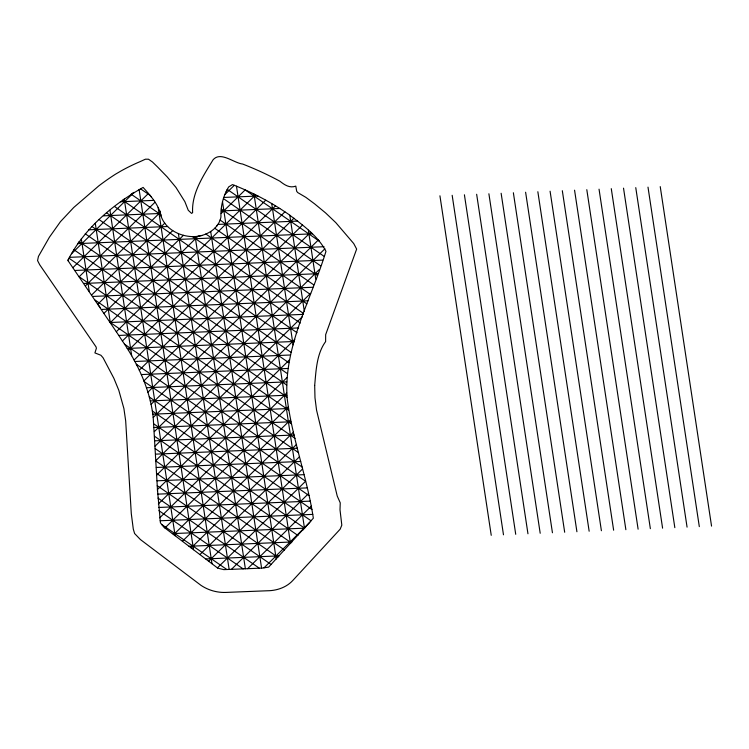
<?xml version="1.0" encoding="UTF-8"?>
<svg xmlns="http://www.w3.org/2000/svg" width="749" height="749" viewBox="0 0 749 749"><rect width="100%" height="100%" fill="white"/><g stroke="black" fill="none" stroke-linecap="round" stroke-linejoin="round"><path stroke-width="1.12" d="M245.363 568.734L195.161 236.581C206.481 235.86 218.736 228.857 220.946 216.976C220.552 206.406 223.155 195.976 228.698 186.894L232.48 184.591C252.17 192.268 270.998 202.164 288.393 214.186C302.278 224.766 317.782 235.617 325.965 251.327C311.359 299.216 283.684 345.972 287.073 397.579C292.016 438.493 307.202 477.459 313.344 518.205L268.629 567.133L262.45 568.07L243.116 568.875L158.919 510.64M226.189 191.604L227.35 189.431L324.111 256.355M195.508 236.59C181.427 237.311 165.735 230.018 160.988 216.002C158.9 204.692 150.521 195.751 143.106 187.409C112.584 204.683 84.01 228.67 67.841 260.371L116.32 331.732L255.643 194.852M78.945 242.011L77.859 243.622L312.267 233.838M216.433 226.46L217.819 224.419L297.69 221.086M291.211 542.763L155.221 448.642M276.222 559.063L222.481 201.537M302.409 530.507L306.163 526.435M309.908 522.362L264.013 567.836M304.562 528.167L172.373 533.606M71.53 253.761L134.034 192.353M72.887 267.674L148.471 193.411M155.006 202.239L79.169 276.746L291.436 423.887M85.423 285.856L160.211 212.37L159.874 210.787M91.659 294.975L164.771 223.146M172.747 230.552L97.885 304.113L100.385 307.811M104.045 313.297L183.421 235.317M224.943 194.515L234.297 185.321M221.189 213.456L245.157 189.909L319.083 240.991L318.25 240.083L151.045 404.357M265.755 200.161L122.396 341.01C137.985 363.864 150.156 389.733 153.217 417.474L324.907 248.79M128.397 350.373L275.501 205.835M134.099 360.016L284.901 211.855M139.295 370.156L293.954 218.212M143.93 380.857L302.568 224.99M147.899 392.195L310.648 232.302L311.996 233.557M154.341 431.611L319.186 269.649M155.08 446.132L310.61 293.327M155.895 460.588L302.493 316.555M156.681 475.063L294.797 339.363M289.339 359.979L157.449 489.556L160.426 522.839L163.816 527.137L217.772 568.163L223.839 569.633L243.144 568.875M158.376 503.899L286.989 377.533M159.706 517.831L286.783 392.982M164.911 527.97L288.075 406.96M173.684 534.599L290.5 419.824M182.428 541.255L293.505 432.126M296.557 444.372L191.173 547.912M199.946 554.541L299.553 456.675M208.709 561.179L302.568 468.968M217.407 567.882L305.592 481.233L136.346 364.257L137.076 365.634M231.441 569.343L308.541 493.591M247.619 568.688L311.303 506.127M95.282 223.296L110.309 322.679L198.092 236.141L201.734 235.514M109.944 210.207L131.674 355.747M132.91 193.017L131.131 194.206L160.707 214.654L160.988 216.002M120.392 201.771L153.788 200.376M223.792 197.446L257.946 196.023M103.456 215.834L160.445 213.456M221.292 210.918L279.752 208.475M88.794 229.803L167.626 226.516M69.517 257.338L324.036 246.711M74.825 270.473L322.716 260.118M83.785 283.459L317.716 273.694M92.661 296.445L312.81 287.26M101.471 309.44L307.961 300.817M303.251 314.374L110.197 322.51M118.754 335.44L298.608 327.931M127.18 348.454L294.123 341.478M134.904 361.486L290.378 354.998M141.327 374.575L287.944 368.461M146.439 387.729L286.764 381.868M150.259 400.93L286.923 395.219M152.768 414.188L288.29 408.523M154.116 427.492L290.949 421.771M154.8 440.824L294.235 435M155.53 454.147L297.503 448.22M156.279 467.479L300.705 461.45M156.981 480.811L303.972 474.669M157.721 494.143L307.221 487.899M158.638 507.466L310.264 501.128M160.127 520.761L312.773 514.385M189.02 546.274L291.923 541.976M205.76 558.941L279.124 555.87M223.427 198.597L320.609 265.82M317.127 275.304L221.273 208.999M220.047 220.037L313.691 284.817M214.682 228.22L310.255 294.329M140.438 188.748L150.062 195.33M205.835 233.988L306.893 303.888M192.278 236.497L303.56 313.475M122.555 200.161L300.246 323.072M114.475 206.452L297.007 332.715M106.723 212.978L293.833 342.415M99.186 219.654L291.033 352.367M91.958 226.544L288.842 362.731M85.246 233.791L287.326 373.573M79.272 241.553L286.698 385.033M73.917 249.735L287.045 397.157M69.02 258.236L288.571 410.106M95.142 300.077L295.078 438.38M110.037 322.276L298.589 452.705M124.4 344.1L302.072 467.002M144.192 381.569L309.009 495.576M149.248 396.951L311.94 509.489M152.29 410.948L311.163 520.845M153.845 423.906L304.459 528.092M154.584 436.302L297.905 535.451M155.914 461.01L284.554 549.991M156.588 473.359L277.87 557.256M271.194 564.531L157.243 485.698L157.533 491.185M157.973 498.094L259.323 568.201M161.69 524.45L226.844 569.521M150.867 196.294L151.354 196.987M116.292 331.676L122.564 341.263M160.211 212.37L160.707 214.654M660.234 186.613L711.55 526.116M647.997 187.128L699.313 526.631M635.761 187.634L687.067 527.137M623.524 188.149L674.83 527.652M611.278 188.654L662.593 528.167M599.041 189.169L650.357 528.672M586.804 189.675L638.111 529.187M574.567 190.19L625.874 529.693M562.321 190.705L613.637 530.208M550.084 191.21L601.4 530.723M537.848 191.725L589.154 531.228M525.611 192.231L576.917 531.743M513.365 192.746L564.68 532.249M501.128 193.261L552.444 532.764M488.891 193.766L540.198 533.269M476.654 194.281L527.961 533.784M464.408 194.787L515.724 534.299M452.171 195.302L503.487 534.805M439.935 195.807L491.241 535.32M308.363 230.186L315.76 279.096M289.788 215.197L304.319 311.303M271.728 203.588L293.084 344.877M253.977 194.038L304.487 528.26M236.478 186.201L290.49 543.549M210.694 231.469L261.57 568.06M178.393 233.576L229.147 569.409M158.151 207.576L211.976 563.697M139.099 189.422L193.551 549.71M124.231 198.944L175.126 535.704M81.313 238.772L89.281 291.501M68.178 259.772L68.384 261.158M153.199 417.333L157.253 485.914M314.683 385.445L314.983 397.785L316.555 410.134L337.219 496.007L340.243 502.851L340.009 509.797L341.816 525.133L340.177 529.159L292.822 580.456C286.352 587.516 276.681 590.708 267.281 590.774L225.814 592.422C217.013 592.74 208.185 590.221 200.891 585.278L140.372 539.523L134.605 533.522L133.294 529.094L131.29 513.599L125.682 420.901L123.903 408.561L118.791 390.248L113.876 378.292L103.081 357.779L100.909 355.26L94.908 352.91L96.396 348.276L96.041 346.881L39.697 264.734L37.562 260.577L38.452 256.392L49.406 237.227L60.426 221.695L73.739 207.482L98.849 185.846A280.65 225.608 9.6 0 1 115.486 174.199L121.441 170.725A202.923 163.113 9.6 0 1 140.335 161.531L145.409 159.2L148.471 159.209L152.45 161.981L157.487 166.896L167.224 176.933L176.006 187.503L184.881 201.687L188.261 210.282L191.557 213.381L192.624 212.688C191.472 193.139 203.4 175.706 213.109 159.752C220.683 151.045 233.782 163.029 242.592 164.022A277.467 223.043 9.6 0 1 279.939 181.249C284.62 184.947 289.723 188.411 295.789 186.117L296.698 191.304L297.709 192.559L305.892 197.371L314.561 203.822L325.6 212.931L335.814 222.65L353.743 243.584L356.646 249.08L325.665 334.653L325.618 341.6C316.677 353.725 316.012 370.727 314.683 385.445"/></g></svg>
